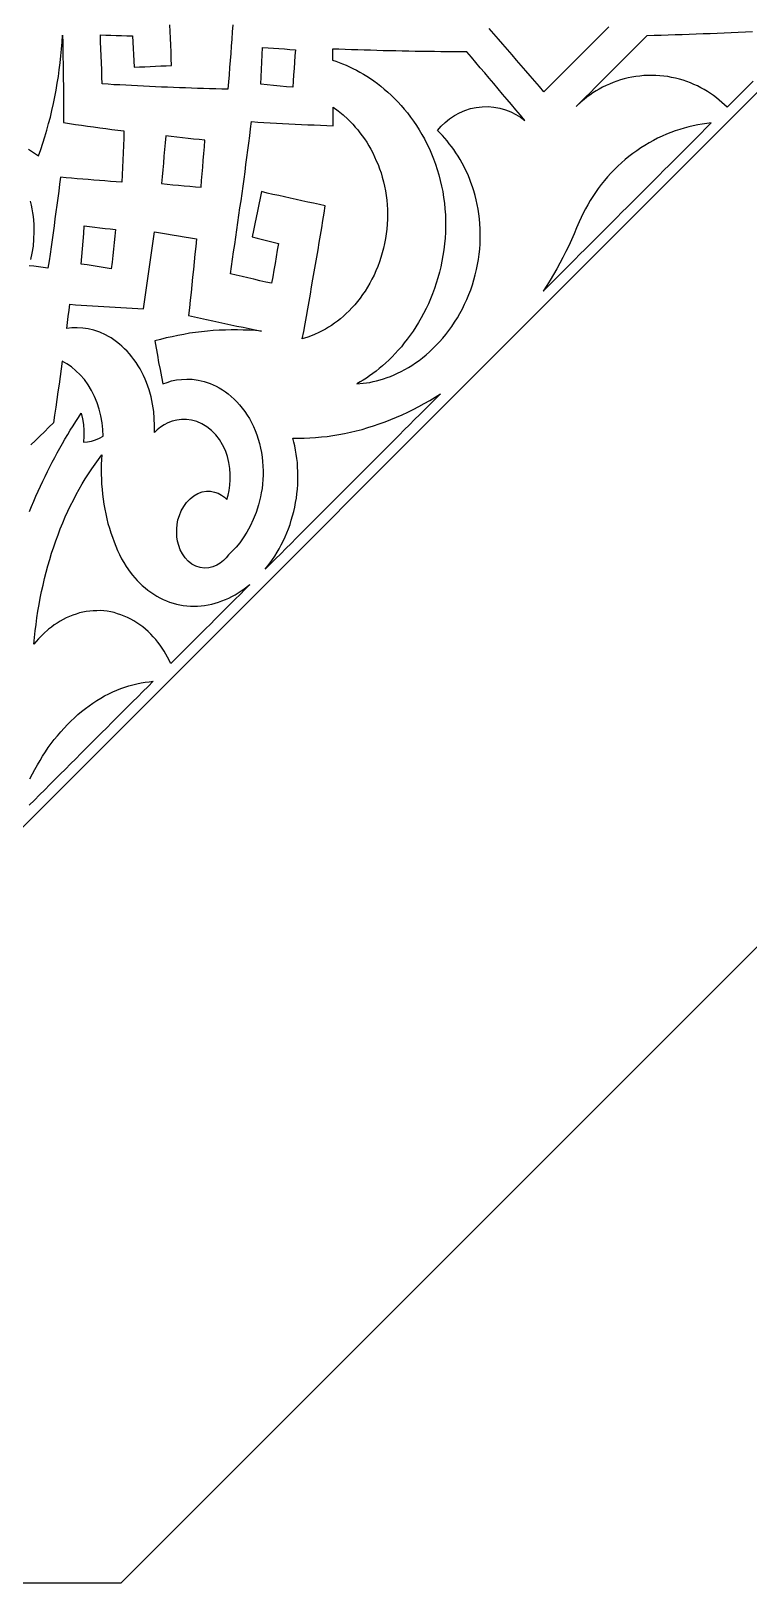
# Model space of a CAD drawing. Extents: x -535 to 1345, y -535 to 535.
# Drawn here: x 208.9 to 309.9, y -535 to -316.7 of the extents above; entities that cross this region are included whole.
import ezdxf

# ---------------------------------------------------------------- set-up
doc = ezdxf.new("R2010")
doc.units = 0
doc.layers.add('LAYER_1', color=18, linetype='CONTINUOUS')
doc.layers.add('LAYER_10', color=174, linetype='CONTINUOUS')

msp = doc.modelspace()

# ---------------------------------------------------------------- linework, layer by layer
at = {"layer": 'LAYER_1'}
for points in [[(-535, 0), (-535, -221.6), (-221.6, -535), (0, -535), (221.6, -535), (535, -221.6), (535, 0), (535, 221.6), (221.6, 535), (0, 535), (-221.6, 535), (-535, 221.6)], [(241.28, -324.17), (241.33, -323.14), (241.38, -322.11), (241.42, -321.08), (241.47, -320.05), (241.51, -319.02), (242.28, -319.07), (243.04, -319.13), (243.81, -319.18), (244.58, -319.23), (245.35, -319.28), (246.12, -319.33), (246.06, -320.21), (246, -321.09), (245.94, -321.97), (245.88, -322.85), (245.82, -323.74), (245.75, -324.62), (244.86, -324.54), (243.96, -324.45), (243.06, -324.36), (242.17, -324.27)], [(254.78, -366.34), (255.68, -366.26), (256.6, -366.12), (257.07, -366.02), (257.55, -365.91), (258.04, -365.77), (258.52, -365.64), (259.02, -365.46), (259.51, -365.28), (260.01, -365.07), (260.51, -364.85), (261.02, -364.59), (261.52, -364.33), (262.03, -364.03), (262.53, -363.73), (263.03, -363.38), (263.53, -363.04), (264.03, -362.65), (264.52, -362.25), (265, -361.82), (265.48, -361.38), (265.95, -360.9), (266.41, -360.42), (266.86, -359.9), (267.3, -359.38), (267.72, -358.82), (268.14, -358.25), (268.52, -357.65), (268.91, -357.06), (269.26, -356.42), (269.62, -355.79), (269.93, -355.13), (270.25, -354.47), (270.52, -353.78), (270.79, -353.1), (271.02, -352.4), (271.25, -351.69), (271.43, -350.98), (271.61, -350.26), (271.75, -349.54), (271.88, -348.82), (271.97, -348.09), (272.06, -347.37), (272.1, -346.65), (272.14, -345.93), (272.13, -345.22), (272.12, -344.51), (272.07, -343.82), (272.02, -343.12), (271.93, -342.44), (271.83, -341.77), (271.7, -341.11), (271.57, -340.46), (271.4, -339.83), (271.23, -339.2), (271.03, -338.6), (270.83, -338), (270.6, -337.43), (270.37, -336.86), (270.11, -336.33), (269.86, -335.79), (269.58, -335.28), (269.31, -334.78), (269.01, -334.31), (268.72, -333.83), (268.41, -333.39), (268.1, -332.95), (267.78, -332.55), (267.46, -332.14), (266.8, -331.39), (266.14, -330.7), (266.64, -330.11), (267.2, -329.56), (267.82, -329.06), (268.49, -328.6), (269.2, -328.21), (269.96, -327.88), (270.75, -327.62), (271.57, -327.45), (272.4, -327.35), (273.24, -327.34), (274.06, -327.41), (274.88, -327.56), (275.67, -327.78), (276.42, -328.07), (277.13, -328.43), (277.8, -328.83), (278.42, -329.28), (277.79, -328.54), (277.16, -327.8), (276.53, -327.06), (275.91, -326.32), (275.28, -325.57), (274.65, -324.83), (274.02, -324.09), (273.4, -323.35), (272.77, -322.6), (272.14, -321.86), (271.51, -321.12), (270.89, -320.38), (270.26, -319.64), (269.34, -319.63), (268.43, -319.63), (267.52, -319.62), (266.6, -319.61), (265.69, -319.6), (264.78, -319.59), (263.88, -319.58), (262.97, -319.57), (262.07, -319.55), (261.17, -319.53), (260.26, -319.51), (259.36, -319.49), (258.47, -319.47), (257.57, -319.45), (256.68, -319.42), (255.78, -319.4), (254.89, -319.37), (254, -319.34), (253.11, -319.31), (252.23, -319.27), (251.34, -319.24), (251.35, -320.02), (251.36, -320.79), (251.83, -320.96), (252.3, -321.12), (252.77, -321.32), (253.25, -321.51), (253.73, -321.74), (254.22, -321.96), (254.7, -322.22), (255.19, -322.48), (255.69, -322.78), (256.18, -323.07), (256.67, -323.4), (257.17, -323.73), (257.66, -324.1), (258.15, -324.47), (258.63, -324.88), (259.12, -325.29), (259.6, -325.74), (260.07, -326.19), (260.54, -326.68), (261, -327.17), (261.45, -327.7), (261.89, -328.23), (262.32, -328.8), (262.75, -329.37), (263.15, -329.98), (263.55, -330.59), (263.92, -331.24), (264.29, -331.89), (264.63, -332.57), (264.97, -333.26), (265.27, -333.97), (265.57, -334.69), (265.83, -335.43), (266.08, -336.18), (266.3, -336.95), (266.51, -337.72), (266.68, -338.51), (266.85, -339.3), (266.97, -340.11), (267.08, -340.91), (267.15, -341.73), (267.22, -342.55), (267.24, -343.37), (267.25, -344.19), (267.22, -345.01), (267.18, -345.83), (267.1, -346.65), (267.02, -347.46), (266.88, -348.26), (266.75, -349.07), (266.57, -349.85), (266.39, -350.64), (266.17, -351.41), (265.95, -352.17), (265.69, -352.91), (265.43, -353.65), (265.13, -354.36), (264.83, -355.07), (264.5, -355.75), (264.17, -356.43), (263.81, -357.07), (263.45, -357.71), (263.06, -358.32), (262.68, -358.92), (262.28, -359.49), (261.87, -360.05), (261.45, -360.58), (261.03, -361.11), (260.6, -361.6), (260.16, -362.08), (259.72, -362.53), (259.28, -362.98), (258.83, -363.39), (258.38, -363.8), (257.93, -364.17), (257.48, -364.54), (257.03, -364.88), (256.57, -365.21), (256.12, -365.51), (255.67, -365.81), (255.23, -366.07)], [(247.09, -360), (247.29, -358.95), (247.48, -357.9), (247.67, -356.85), (247.86, -355.8), (248.04, -354.75), (248.23, -353.71), (248.41, -352.67), (248.6, -351.62), (248.78, -350.58), (248.96, -349.54), (249.13, -348.51), (249.31, -347.47), (249.48, -346.44), (249.66, -345.4), (249.83, -344.37), (250, -343.34), (250.17, -342.31), (250.33, -341.29), (249.51, -341.11), (248.69, -340.94), (247.87, -340.76), (247.05, -340.59), (246.23, -340.41), (245.41, -340.23), (244.6, -340.04), (243.78, -339.86), (242.97, -339.68), (242.16, -339.49), (241.35, -339.3), (241.16, -340.21), (240.98, -341.11), (240.79, -342.02), (240.6, -342.92), (240.41, -343.83), (240.22, -344.74), (240.03, -345.65), (240.77, -345.84), (241.51, -346.03), (242.25, -346.22), (242.99, -346.41), (243.74, -346.6), (243.58, -347.53), (243.42, -348.46), (243.26, -349.39), (243.1, -350.33), (242.94, -351.26), (242.78, -352.19), (241.95, -352.01), (241.11, -351.82), (240.28, -351.62), (239.45, -351.43), (238.63, -351.24), (237.8, -351.04), (236.98, -350.84), (237.13, -349.81), (237.29, -348.78), (237.44, -347.75), (237.59, -346.72), (237.75, -345.69), (237.9, -344.66), (238.04, -343.64), (238.19, -342.62), (238.33, -341.59), (238.48, -340.57), (238.62, -339.56), (238.76, -338.54), (238.9, -337.52), (239.04, -336.51), (239.17, -335.5), (239.3, -334.49), (239.44, -333.48), (239.57, -332.47), (239.7, -331.46), (239.83, -330.46), (239.95, -329.45), (240.83, -329.51), (241.7, -329.56), (242.58, -329.61), (243.45, -329.66), (244.33, -329.7), (245.21, -329.75), (246.1, -329.79), (246.98, -329.84), (247.87, -329.88), (248.75, -329.92), (249.64, -329.95), (250.53, -329.99), (251.42, -330.02), (251.42, -329.15), (251.42, -328.27), (251.42, -327.4), (252.12, -327.91), (252.83, -328.48), (253.52, -329.12), (254.21, -329.82), (254.55, -330.21), (254.89, -330.59), (255.21, -331.01), (255.54, -331.43), (255.85, -331.89), (256.16, -332.35), (256.45, -332.84), (256.74, -333.33), (257.01, -333.85), (257.27, -334.38), (257.51, -334.94), (257.75, -335.49), (257.96, -336.08), (258.17, -336.67), (258.34, -337.28), (258.52, -337.9), (258.65, -338.54), (258.79, -339.18), (258.88, -339.83), (258.97, -340.49), (259.02, -341.16), (259.07, -341.83), (259.07, -342.51), (259.07, -343.19), (259.03, -343.87), (258.98, -344.56), (258.89, -345.24), (258.8, -345.91), (258.66, -346.58), (258.52, -347.25), (258.34, -347.91), (258.16, -348.56), (257.94, -349.19), (257.71, -349.83), (257.45, -350.43), (257.19, -351.04), (256.89, -351.62), (256.59, -352.19), (256.27, -352.74), (255.94, -353.28), (255.58, -353.78), (255.23, -354.29), (254.85, -354.75), (254.48, -355.22), (254.08, -355.64), (253.69, -356.07), (253.29, -356.45), (252.88, -356.83), (252.47, -357.17), (252.05, -357.52), (251.63, -357.82), (251.21, -358.12), (250.79, -358.38), (250.37, -358.64), (249.53, -359.08), (248.71, -359.46), (247.89, -359.76)], [(227.29, -338.17), (228.08, -338.25), (228.87, -338.33), (229.66, -338.4), (230.46, -338.48), (231.26, -338.55), (232.05, -338.62), (232.85, -338.69), (232.93, -337.74), (233.01, -336.79), (233.09, -335.84), (233.17, -334.9), (233.24, -333.95), (233.32, -333.01), (233.39, -332.06), (232.6, -331.98), (231.81, -331.9), (231.03, -331.82), (230.24, -331.73), (229.45, -331.65), (228.67, -331.56), (227.89, -331.47), (227.81, -332.42), (227.72, -333.38), (227.64, -334.33), (227.55, -335.29), (227.47, -336.25), (227.38, -337.21)], [(280.99, -353.29), (281.73, -352.55), (282.47, -351.81), (283.2, -351.07), (283.94, -350.33), (284.68, -349.59), (285.42, -348.85), (286.16, -348.11), (286.9, -347.38), (287.64, -346.64), (288.38, -345.9), (289.12, -345.16), (289.85, -344.42), (290.59, -343.68), (291.33, -342.94), (292.07, -342.2), (292.81, -341.47), (293.55, -340.73), (294.29, -339.99), (295.03, -339.25), (295.77, -338.51), (296.5, -337.77), (297.24, -337.03), (297.98, -336.29), (298.72, -335.55), (299.46, -334.82), (300.2, -334.08), (300.94, -333.34), (301.68, -332.6), (302.41, -331.86), (303.15, -331.12), (303.89, -330.38), (304.63, -329.64), (304, -329.72), (303.37, -329.8), (302.74, -329.92), (302.1, -330.04), (301.47, -330.2), (300.84, -330.36), (300.2, -330.56), (299.57, -330.76), (298.95, -331), (298.32, -331.23), (297.71, -331.51), (297.09, -331.79), (296.49, -332.11), (295.89, -332.43), (295.3, -332.79), (294.72, -333.15), (294.15, -333.54), (293.59, -333.94), (293.05, -334.37), (292.51, -334.79), (291.99, -335.26), (291.47, -335.72), (290.99, -336.21), (290.5, -336.71), (290.04, -337.23), (289.59, -337.75), (289.16, -338.29), (288.74, -338.84), (288.35, -339.4), (287.96, -339.97), (287.6, -340.55), (287.25, -341.13), (286.93, -341.73), (286.61, -342.32), (286.32, -342.93), (286.04, -343.53), (285.69, -344.38), (285.34, -345.23), (284.96, -346.06), (284.59, -346.9), (284.18, -347.72), (283.77, -348.54), (283.33, -349.35), (282.9, -350.16), (282.43, -350.95), (281.97, -351.74), (281.48, -352.51)], [(215.98, -349.48), (216.07, -348.4), (216.16, -347.32), (216.26, -346.25), (216.34, -345.17), (216.43, -344.1), (217.16, -344.19), (217.89, -344.28), (218.62, -344.37), (219.35, -344.46), (220.09, -344.55), (220.82, -344.63), (220.73, -345.55), (220.63, -346.47), (220.53, -347.38), (220.43, -348.3), (220.33, -349.22), (220.23, -350.14), (219.38, -350.01), (218.53, -349.88), (217.68, -349.75), (216.83, -349.61)], [(236.48, -382.6), (236.66, -381.98), (236.8, -381.32), (236.91, -380.6), (236.97, -379.85), (236.97, -379.06), (236.91, -378.24), (236.77, -377.4), (236.56, -376.56), (236.27, -375.73), (235.89, -374.93), (235.44, -374.18), (234.91, -373.49), (234.31, -372.88), (233.66, -372.36), (232.97, -371.95), (232.25, -371.64), (231.53, -371.44), (230.81, -371.34), (230.11, -371.34), (229.43, -371.43), (228.8, -371.59), (228.2, -371.82), (227.65, -372.1), (227.15, -372.43), (226.69, -372.79), (226.29, -373.17), (226.31, -372.21), (226.28, -371.22), (226.19, -370.22), (226.04, -369.2), (225.82, -368.17), (225.54, -367.16), (225.18, -366.15), (224.97, -365.67), (224.76, -365.18), (224.52, -364.71), (224.27, -364.24), (223.99, -363.79), (223.72, -363.34), (223.41, -362.93), (223.1, -362.51), (222.77, -362.12), (222.44, -361.74), (222.08, -361.39), (221.73, -361.04), (221.36, -360.73), (220.98, -360.42), (220.59, -360.15), (220.21, -359.88), (219.81, -359.66), (219.41, -359.43), (218.6, -359.07), (217.79, -358.79), (216.99, -358.59), (216.2, -358.48), (215.42, -358.44), (214.68, -358.47), (213.95, -358.56), (214.07, -357.7), (214.18, -356.85), (214.29, -355.99), (214.4, -355.14), (215.19, -355.2), (215.98, -355.25), (216.77, -355.31), (217.57, -355.36), (218.36, -355.41), (219.16, -355.46), (219.96, -355.51), (220.75, -355.56), (221.55, -355.6), (222.36, -355.65), (223.16, -355.69), (223.97, -355.73), (224.77, -355.77), (224.92, -354.78), (225.06, -353.79), (225.2, -352.81), (225.34, -351.82), (225.48, -350.84), (225.62, -349.85), (225.76, -348.87), (225.89, -347.89), (226.02, -346.91), (226.16, -345.94), (226.29, -344.96), (227.13, -345.11), (227.97, -345.25), (228.81, -345.39), (229.66, -345.53), (230.5, -345.67), (231.35, -345.81), (232.2, -345.95), (232.1, -347.02), (231.99, -348.09), (231.89, -349.16), (231.78, -350.24), (231.67, -351.31), (231.56, -352.39), (231.45, -353.47), (231.33, -354.56), (231.22, -355.64), (231.1, -356.72), (231.94, -356.91), (232.79, -357.1), (233.64, -357.29), (234.49, -357.47), (235.34, -357.66), (236.19, -357.84), (237.05, -358.02), (237.9, -358.2), (238.76, -358.38), (239.62, -358.55), (240.48, -358.73), (241.35, -358.9), (240.5, -358.84), (239.65, -358.78), (238.8, -358.76), (237.96, -358.74), (237.11, -358.75), (236.27, -358.76), (235.42, -358.8), (234.58, -358.84), (233.74, -358.92), (232.9, -359), (232.07, -359.11), (231.24, -359.22), (230.41, -359.37), (229.59, -359.52), (228.77, -359.7), (227.95, -359.88), (227.14, -360.09), (226.34, -360.3), (226.52, -361.31), (226.71, -362.31), (226.89, -363.32), (227.09, -364.33), (227.28, -365.33), (227.48, -366.34), (228.07, -366.12), (228.71, -365.93), (229.38, -365.79), (230.09, -365.7), (230.84, -365.66), (231.62, -365.69), (232.44, -365.8), (233.27, -365.99), (234.13, -366.28), (234.56, -366.47), (234.99, -366.67), (235.42, -366.91), (235.85, -367.16), (236.27, -367.46), (236.69, -367.76), (237.1, -368.11), (237.51, -368.47), (237.89, -368.88), (238.28, -369.28), (238.64, -369.75), (239, -370.21), (239.32, -370.72), (239.65, -371.22), (239.93, -371.77), (240.22, -372.33), (240.46, -372.91), (240.69, -373.5), (240.88, -374.11), (241.07, -374.72), (241.21, -375.36), (241.35, -375.99), (241.43, -376.63), (241.52, -377.27), (241.55, -377.91), (241.58, -378.55), (241.57, -379.18), (241.55, -379.81), (241.49, -380.43), (241.43, -381.05), (241.33, -381.64), (241.22, -382.24), (241.08, -382.8), (240.94, -383.37), (240.6, -384.44), (240.2, -385.43), (239.77, -386.36), (239.29, -387.21), (238.8, -387.98), (238.29, -388.69), (237.77, -389.32), (237.25, -389.89), (236.73, -390.39), (236.39, -390.8), (236, -391.19), (235.56, -391.55), (235.06, -391.85), (234.51, -392.08), (233.93, -392.22), (233.32, -392.26), (232.71, -392.18), (232.12, -391.99), (231.56, -391.69), (231.05, -391.29), (230.6, -390.8), (230.23, -390.25), (229.93, -389.67), (229.71, -389.06), (229.56, -388.46), (229.46, -387.86), (229.43, -387.3), (229.43, -386.72), (229.49, -386.12), (229.61, -385.48), (229.8, -384.84), (230.07, -384.19), (230.41, -383.57), (230.82, -383), (231.3, -382.49), (231.84, -382.07), (232.41, -381.75), (233.01, -381.54), (233.61, -381.44), (234.19, -381.45), (234.75, -381.55), (235.26, -381.73), (235.72, -381.98), (236.13, -382.27)], [(241.89, -392.39), (242.23, -391.95), (242.58, -391.5), (242.91, -391.02), (243.24, -390.55), (243.55, -390.03), (243.85, -389.52), (244.14, -388.98), (244.42, -388.44), (244.67, -387.87), (244.92, -387.31), (245.15, -386.72), (245.37, -386.13), (245.55, -385.52), (245.74, -384.91), (245.89, -384.29), (246.04, -383.67), (246.15, -383.04), (246.27, -382.41), (246.34, -381.78), (246.41, -381.14), (246.45, -380.51), (246.48, -379.88), (246.48, -379.26), (246.48, -378.64), (246.44, -378.03), (246.4, -377.41), (246.32, -376.82), (246.24, -376.22), (246.13, -375.65), (246.03, -375.07), (245.89, -374.52), (245.75, -373.97), (246.55, -373.97), (247.35, -373.97), (248.16, -373.93), (248.97, -373.88), (249.78, -373.8), (250.6, -373.72), (251.41, -373.6), (252.23, -373.47), (253.05, -373.31), (253.87, -373.15), (254.68, -372.94), (255.5, -372.74), (256.31, -372.49), (257.13, -372.25), (257.93, -371.97), (258.74, -371.68), (259.54, -371.36), (260.34, -371.04), (261.13, -370.68), (261.93, -370.32), (262.71, -369.93), (263.49, -369.53), (264.25, -369.1), (265.02, -368.67), (265.77, -368.21), (266.52, -367.75), (265.8, -368.48), (265.07, -369.2), (264.35, -369.92), (263.63, -370.65), (262.9, -371.37), (262.18, -372.1), (261.45, -372.82), (260.73, -373.55), (260, -374.27), (259.28, -375), (258.55, -375.72), (257.83, -376.45), (257.1, -377.17), (256.38, -377.9), (255.65, -378.62), (254.93, -379.35), (254.21, -380.07), (253.48, -380.79), (252.76, -381.52), (252.03, -382.24), (251.31, -382.97), (250.58, -383.69), (249.86, -384.42), (249.13, -385.14), (248.41, -385.87), (247.68, -386.59), (246.96, -387.32), (246.23, -388.04), (245.51, -388.77), (244.78, -389.49), (244.06, -390.22), (243.34, -390.94), (242.61, -391.66)], [(209.35, -402.94), (209.44, -402.01), (209.53, -401.09), (209.65, -400.16), (209.76, -399.23), (209.91, -398.31), (210.06, -397.39), (210.23, -396.47), (210.41, -395.55), (210.62, -394.64), (210.82, -393.72), (211.06, -392.82), (211.29, -391.92), (211.56, -391.04), (211.82, -390.15), (212.12, -389.28), (212.41, -388.42), (212.73, -387.57), (213.05, -386.72), (213.4, -385.89), (213.74, -385.06), (214.12, -384.26), (214.49, -383.46), (214.89, -382.68), (215.29, -381.91), (215.71, -381.16), (216.13, -380.41), (216.57, -379.69), (217.01, -378.98), (217.47, -378.29), (217.94, -377.61), (218.42, -376.96), (218.9, -376.31), (218.86, -376.99), (218.82, -377.67), (218.82, -378.37), (218.81, -379.06), (218.84, -379.76), (218.87, -380.46), (218.93, -381.16), (218.99, -381.86), (219.09, -382.55), (219.18, -383.25), (219.31, -383.94), (219.44, -384.62), (219.6, -385.3), (219.76, -385.97), (219.96, -386.63), (220.15, -387.28), (220.38, -387.92), (220.61, -388.55), (220.86, -389.16), (221.12, -389.77), (221.4, -390.35), (221.68, -390.93), (221.99, -391.47), (222.3, -392.02), (222.88, -392.84), (223.2, -393.23), (223.52, -393.62), (223.87, -393.99), (224.22, -394.36), (224.59, -394.7), (224.97, -395.03), (225.37, -395.34), (225.77, -395.65), (226.19, -395.92), (226.61, -396.19), (227.06, -396.42), (227.5, -396.65), (227.97, -396.84), (228.43, -397.02), (228.91, -397.17), (229.39, -397.31), (229.87, -397.41), (230.36, -397.5), (230.86, -397.55), (231.36, -397.6), (231.86, -397.6), (232.36, -397.6), (232.86, -397.55), (233.36, -397.5), (233.86, -397.4), (234.35, -397.31), (234.84, -397.17), (235.33, -397.03), (235.8, -396.85), (236.28, -396.67), (236.74, -396.46), (237.2, -396.24), (237.64, -395.99), (238.08, -395.73), (238.51, -395.45), (238.93, -395.17), (239.73, -394.55), (239.03, -395.24), (238.34, -395.94), (237.64, -396.64), (236.94, -397.33), (236.25, -398.03), (235.55, -398.72), (234.85, -399.42), (234.16, -400.12), (233.46, -400.81), (232.77, -401.51), (232.07, -402.21), (231.37, -402.9), (230.68, -403.6), (229.98, -404.29), (229.28, -404.99), (228.59, -405.69), (228.15, -404.8), (227.65, -403.93), (227.09, -403.09), (226.78, -402.69), (226.47, -402.29), (226.13, -401.92), (225.78, -401.54), (225.41, -401.19), (225.04, -400.84), (224.65, -400.53), (224.25, -400.21), (223.82, -399.94), (223.4, -399.66), (222.96, -399.42), (222.51, -399.18), (222.05, -398.99), (221.59, -398.8), (221.11, -398.66), (220.63, -398.51), (220.15, -398.42), (219.66, -398.32), (219.17, -398.28), (218.67, -398.23), (218.18, -398.24), (217.69, -398.24), (217.2, -398.3), (216.71, -398.35), (216.23, -398.46), (215.75, -398.56), (215.27, -398.71), (214.81, -398.86), (214.35, -399.06), (213.9, -399.25), (213.46, -399.48), (213.02, -399.72), (212.61, -399.99), (212.19, -400.25), (211.8, -400.55), (211.41, -400.85), (210.67, -401.51), (209.99, -402.21)]]:
    msp.add_lwpolyline(points, close=True, dxfattribs=at)
for points in [[(237.32, -315.84), (237.25, -316.84), (237.18, -317.84), (237.1, -318.84), (237.03, -319.85), (236.95, -320.85), (236.87, -321.85), (236.79, -322.86), (236.71, -323.87), (236.62, -324.88), (235.76, -324.86), (234.91, -324.84), (234.06, -324.82), (233.2, -324.79), (232.35, -324.77), (231.5, -324.74), (230.65, -324.71), (229.81, -324.68), (228.96, -324.65), (228.12, -324.61), (227.28, -324.58), (226.44, -324.54), (225.6, -324.51), (224.76, -324.47), (223.93, -324.42), (223.09, -324.38), (222.26, -324.34), (221.43, -324.29), (220.6, -324.25), (219.77, -324.2), (218.94, -324.15), (218.91, -323.16), (218.88, -322.17), (218.84, -321.18), (218.81, -320.19), (218.77, -319.21), (218.73, -318.23), (218.69, -317.25), (219.44, -317.27), (220.18, -317.3), (220.93, -317.32), (221.68, -317.34), (222.43, -317.36), (223.19, -317.38), (223.24, -318.26), (223.3, -319.14), (223.35, -320.02), (223.4, -320.9), (223.45, -321.78), (224.2, -321.75), (224.95, -321.72), (225.7, -321.68), (226.45, -321.65), (227.21, -321.62), (227.96, -321.58), (228.71, -321.54), (228.67, -320.58), (228.63, -319.63), (228.59, -318.68), (228.54, -317.72), (228.5, -316.77), (228.45, -315.82)], [(208.57, -333.32), (209.28, -333.8), (209.99, -334.28), (210.3, -333.38), (210.6, -332.48), (210.88, -331.57), (211.15, -330.65), (211.4, -329.72), (211.65, -328.8), (211.87, -327.86), (212.09, -326.92), (212.28, -325.97), (212.47, -325.02), (212.63, -324.06), (212.79, -323.1), (212.91, -322.14), (213.04, -321.17), (213.14, -320.2), (213.24, -319.24), (213.3, -318.27), (213.37, -317.3), (213.39, -318.31), (213.41, -319.33), (213.43, -320.35), (213.44, -321.36), (213.46, -322.39), (213.47, -323.41), (213.48, -324.43), (213.49, -325.46), (213.5, -326.49), (213.5, -327.51), (213.51, -328.54), (213.51, -329.58), (214.35, -329.7), (215.2, -329.83), (216.04, -329.95), (216.89, -330.07), (217.74, -330.19), (218.59, -330.31), (219.44, -330.42), (220.29, -330.54), (221.15, -330.65), (222, -330.76), (221.97, -331.78), (221.92, -332.81), (221.88, -333.84), (221.84, -334.87), (221.79, -335.9), (221.75, -336.93), (221.7, -337.96), (220.91, -337.91), (220.12, -337.85), (219.33, -337.79), (218.55, -337.73), (217.76, -337.67), (216.98, -337.61), (216.2, -337.55), (215.42, -337.48), (214.64, -337.42), (213.86, -337.35), (213.09, -337.28), (212.96, -338.25), (212.83, -339.23), (212.7, -340.2), (212.57, -341.18), (212.44, -342.16), (212.3, -343.14), (212.17, -344.12), (212.03, -345.11), (211.89, -346.09), (211.75, -347.08), (211.61, -348.07), (211.47, -349.05), (211.32, -350.05), (210.66, -349.96), (210, -349.88), (209.34, -349.8), (208.68, -349.72)], [(310.52, -323.75), (309.79, -324.49), (309.05, -325.22), (308.32, -325.96), (307.58, -326.69), (306.85, -327.43), (306.14, -326.74), (305.75, -326.42), (305.36, -326.09), (304.95, -325.79), (304.53, -325.49), (304.09, -325.21), (303.64, -324.93), (303.17, -324.68), (302.7, -324.43), (302.2, -324.21), (301.7, -324), (301.19, -323.81), (300.67, -323.63), (300.14, -323.48), (299.6, -323.34), (299.05, -323.23), (298.51, -323.12), (297.95, -323.06), (297.39, -322.99), (296.83, -322.97), (296.27, -322.94), (295.7, -322.96), (295.14, -322.98), (294.59, -323.04), (294.03, -323.1), (293.48, -323.2), (292.93, -323.31), (292.4, -323.45), (291.86, -323.59), (291.34, -323.77), (290.82, -323.95), (290.33, -324.16), (289.83, -324.37), (289.35, -324.62), (288.88, -324.87), (288.43, -325.14), (287.98, -325.41), (287.56, -325.71), (287.13, -326.01), (286.74, -326.34), (286.35, -326.66), (285.62, -327.33), (286.28, -326.67), (286.95, -326), (287.62, -325.33), (288.29, -324.66), (288.96, -324), (289.62, -323.33), (290.29, -322.66), (290.96, -321.99), (291.63, -321.33), (292.29, -320.66), (292.96, -319.99), (293.63, -319.32), (294.3, -318.65), (294.96, -317.99), (295.63, -317.32), (296.61, -317.29), (297.58, -317.27), (298.56, -317.24), (299.54, -317.21), (300.52, -317.18), (301.51, -317.14), (302.49, -317.11), (303.48, -317.07), (304.47, -317.03), (305.46, -316.99), (306.45, -316.95), (307.44, -316.91), (308.43, -316.86), (309.43, -316.82), (310.43, -316.77)], [(208.92, -348.85), (209.11, -347.93), (209.26, -346.97), (209.35, -345.97), (209.39, -344.94), (209.36, -343.88), (209.26, -342.81), (209.18, -342.27), (209.1, -341.73), (208.98, -341.19), (208.86, -340.65)], [(208.72, -384.29), (209.02, -383.57), (209.32, -382.85), (209.62, -382.14), (209.94, -381.44), (210.26, -380.74), (210.58, -380.04), (210.91, -379.36), (211.25, -378.68), (211.58, -378), (211.93, -377.34), (212.28, -376.68), (212.62, -376.02), (212.99, -375.38), (213.35, -374.74), (213.71, -374.1), (214.09, -373.48), (214.46, -372.86), (214.84, -372.24), (215.23, -371.65), (215.61, -371.05), (216, -370.45), (216.19, -371.24), (216.31, -372.05), (216.38, -372.88), (216.38, -373.71), (216.32, -374.54), (216.89, -374.5), (217.46, -374.39), (218.02, -374.22), (218.57, -373.98), (219.09, -373.68), (219.05, -372.74), (218.94, -371.8), (218.77, -370.85), (218.53, -369.91), (218.23, -369), (217.87, -368.11), (217.44, -367.27), (216.97, -366.48), (216.44, -365.74), (215.87, -365.08), (215.26, -364.48), (214.63, -363.96), (213.99, -363.52), (213.33, -363.16), (213.18, -364.23), (213.03, -365.31), (212.88, -366.39), (212.72, -367.47), (212.57, -368.55), (212.41, -369.63), (212.25, -370.72), (212.09, -371.8), (211.46, -372.43), (210.82, -373.06), (210.18, -373.68), (209.55, -374.31), (208.91, -374.93)], [(208.75, -421.9), (209.14, -421.19), (209.48, -420.56), (209.83, -419.92), (210.2, -419.31), (210.57, -418.69), (210.97, -418.1), (211.36, -417.5), (211.79, -416.93), (212.21, -416.36), (212.66, -415.82), (213.11, -415.28), (213.58, -414.76), (214.05, -414.25), (214.54, -413.77), (215.03, -413.3), (215.54, -412.85), (216.05, -412.41), (216.58, -412.01), (217.11, -411.6), (217.65, -411.24), (218.19, -410.87), (218.74, -410.55), (219.29, -410.23), (219.86, -409.95), (220.42, -409.67), (220.99, -409.43), (221.56, -409.2), (222.13, -409), (222.7, -408.81), (223.27, -408.66), (223.84, -408.51), (224.41, -408.4), (224.98, -408.29), (225.55, -408.23), (226.12, -408.16), (225.39, -408.89), (224.66, -409.61), (223.94, -410.34), (223.21, -411.07), (222.48, -411.79), (221.76, -412.52), (221.03, -413.24), (220.3, -413.97), (219.58, -414.7), (218.85, -415.42), (218.12, -416.15), (217.4, -416.88), (216.67, -417.6), (215.94, -418.33), (215.22, -419.06), (214.49, -419.78), (213.77, -420.51), (213.04, -421.24), (212.31, -421.96), (211.59, -422.69), (210.86, -423.42), (210.13, -424.14), (209.41, -424.87), (208.68, -425.59)]]:
    msp.add_lwpolyline(points, dxfattribs=at)
at = {"layer": 'LAYER_10'}
msp.add_lwpolyline([(-450, 0), (-450, -186.4), (-186.4, -450), (0, -450), (186.4, -450), (450, -186.4), (450, 0), (450, 186.4), (186.4, 450), (0, 450), (-186.4, 450), (-450, 186.4)], close=True, dxfattribs=at)
msp.add_lwpolyline([(290.23, -316.12), (289.53, -316.83), (288.83, -317.53), (288.13, -318.23), (287.42, -318.94), (286.72, -319.64), (286.02, -320.34), (285.32, -321.04), (284.61, -321.75), (283.91, -322.45), (283.21, -323.15), (282.5, -323.85), (281.8, -324.56), (281.1, -325.26), (280.46, -324.52), (279.81, -323.77), (279.17, -323.03), (278.53, -322.29), (277.89, -321.54), (277.25, -320.8), (276.6, -320.06), (275.96, -319.32), (275.32, -318.57), (274.68, -317.83), (274.04, -317.09), (273.39, -316.34)], dxfattribs=at)

doc.saveas('drawing.dxf')
